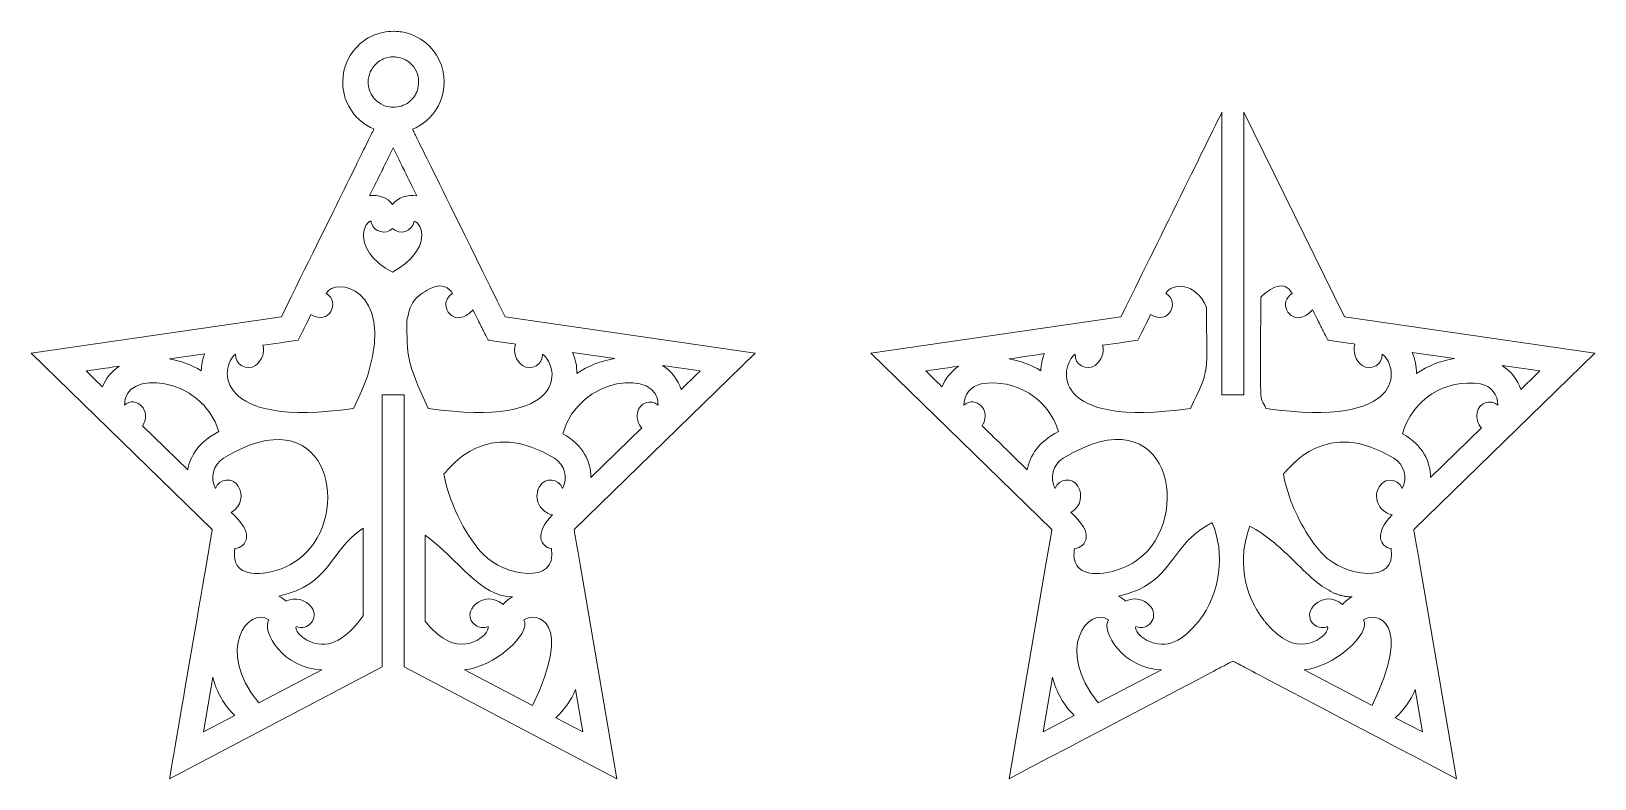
# Model space of a CAD drawing. Header units: inches. Extents: x 223 to 439, y -357 to -254.
import ezdxf

# ---------------------------------------------------------------- set-up
doc = ezdxf.new("R2010")
doc.units = ezdxf.units.IN
doc.header["$MEASUREMENT"] = 0
doc.layers.add('_U+0421_U+043B_U+043E_U+0439 1', color=7, linetype='Continuous')

msp = doc.modelspace()

# ---------------------------------------------------------------- linework, layer by layer
at = {"layer": '_U+0421_U+043B_U+043E_U+0439 1', "color": 1, "lineweight": 5, "true_color": 0xff0000}
for points, knots in [([(298.75, -327.44), (297.88, -322.36), (297.98, -322.96), (297.92, -322.62), (297.92, -322.62), (322.91, -298.26), (322.91, -298.26), (322.91, -298.26), (288.38, -293.24), (288.38, -293.24), (276.38, -268.92), (276.56, -269.29), (275.59, -267.34), (275.6, -267.33), (275.62, -267.33), (275.63, -267.33), (276.21, -267.09), (276.76, -266.77), (277.26, -266.39), (277.32, -266.34), (277.37, -266.3), (277.42, -266.25), (277.43, -266.24), (277.44, -266.24), (277.44, -266.24), (277.61, -266.1), (277.77, -265.95), (277.92, -265.8), (279.2, -264.53), (279.98, -262.77), (279.98, -260.84), (279.98, -258.66), (278.99, -256.72), (277.44, -255.44), (276.5, -254.67), (275.36, -254.13), (274.12, -253.92), (274.05, -253.91), (273.97, -253.9), (273.9, -253.89), (273.64, -253.86), (273.37, -253.83), (273.1, -253.83), (273.06, -253.83), (273.01, -253.83), (272.97, -253.83), (272.48, -253.83), (272, -253.88), (271.53, -253.98), (270.37, -254.22), (269.31, -254.75), (268.44, -255.49), (266.92, -256.77), (265.96, -258.7), (265.96, -260.84), (265.96, -262.77), (266.74, -264.53), (268.01, -265.8), (268.1, -265.89), (268.2, -265.98), (268.3, -266.07), (268.34, -266.11), (268.39, -266.15), (268.44, -266.19), (268.45, -266.2), (268.46, -266.21), (268.47, -266.21), (269.01, -266.67), (269.62, -267.04), (270.28, -267.31), (270.17, -267.53), (270.05, -267.79), (269.9, -268.08), (269.9, -268.08), (269.68, -268.54), (269.68, -268.54), (268.21, -271.51), (265, -278.02), (257.49, -293.24), (257.49, -293.24), (222.96, -298.26), (222.96, -298.26), (222.96, -298.26), (247.95, -322.62), (247.95, -322.62), (247.95, -322.62), (242.16, -356.37), (242.05, -357.01), (242.05, -357.01), (271.43, -341.56), (271.43, -341.56), (271.43, -341.56), (271.43, -304.01), (271.43, -304.01), (271.43, -304.01), (274.43, -304.01), (274.43, -304.01), (274.43, -304.01), (274.43, -341.36), (274.43, -341.56), (274.43, -341.56), (303.82, -357.01), (303.82, -357.01), (303.82, -357.01), (298.75, -327.44), (298.75, -327.44), (298.75, -327.44), (298.75, -327.44), (298.75, -327.44)], [0, 0, 0, 0, 1, 1, 1, 2, 2, 2, 3, 3, 3, 4, 4, 4, 5, 5, 5, 6, 6, 6, 7, 7, 7, 8, 8, 8, 9, 9, 9, 10, 10, 10, 11, 11, 11, 12, 12, 12, 13, 13, 13, 14, 14, 14, 15, 15, 15, 16, 16, 16, 17, 17, 17, 18, 18, 18, 19, 19, 19, 20, 20, 20, 21, 21, 21, 22, 22, 22, 23, 23, 23, 24, 24, 24, 25, 25, 25, 26, 26, 26, 27, 27, 27, 28, 28, 28, 29, 29, 29, 30, 30, 30, 31, 31, 31, 32, 32, 32, 33, 33, 33, 34, 34, 34, 35, 35, 35, 36, 36, 36, 36]), ([(269.63, -261.86), (269.53, -261.53), (269.48, -261.19), (269.48, -260.84), (269.48, -259.86), (269.9, -258.95), (270.58, -258.31), (271.03, -257.87), (271.61, -257.56), (272.26, -257.43), (272.49, -257.38), (272.72, -257.35), (272.97, -257.35), (273.12, -257.35), (273.27, -257.37), (273.41, -257.38), (273.41, -257.38), (273.42, -257.39), (273.42, -257.39), (273.42, -257.39), (273.44, -257.39), (273.44, -257.39), (274.14, -257.48), (274.77, -257.78), (275.27, -258.22), (276, -258.86), (276.45, -259.81), (276.45, -260.84), (276.45, -261.22), (276.39, -261.6), (276.27, -261.96), (276.06, -262.6), (275.65, -263.17), (275.1, -263.6), (274.78, -263.85), (274.43, -264.03), (274.06, -264.15), (274.05, -264.15), (274.03, -264.16), (274.02, -264.16), (274.02, -264.16), (274.02, -264.15), (274.02, -264.15), (273.68, -264.26), (273.32, -264.32), (272.95, -264.32), (272.58, -264.32), (272.22, -264.26), (271.88, -264.15), (271.43, -264), (271.01, -263.76), (270.65, -263.44), (270.16, -263), (269.82, -262.46), (269.63, -261.86)], [0, 0, 0, 0, 1, 1, 1, 2, 2, 2, 3, 3, 3, 4, 4, 4, 5, 5, 5, 6, 6, 6, 7, 7, 7, 8, 8, 8, 9, 9, 9, 10, 10, 10, 11, 11, 11, 12, 12, 12, 13, 13, 13, 14, 14, 14, 15, 15, 15, 16, 16, 16, 17, 17, 17, 18, 18, 18, 18]), ([(414.69, -327.44), (413.82, -322.36), (413.92, -322.96), (413.86, -322.62), (413.86, -322.62), (438.86, -298.26), (438.86, -298.26), (438.86, -298.26), (404.32, -293.24), (404.32, -293.24), (404.32, -293.24), (390.38, -264.99), (390.38, -264.99), (390.38, -264.99), (390.38, -304.01), (390.38, -304.01), (390.38, -304.01), (387.38, -304.01), (387.38, -304.01), (387.38, -304.01), (387.38, -264.99), (387.38, -264.99), (385.72, -268.34), (376.99, -286.04), (373.43, -293.24), (373.43, -293.24), (338.9, -298.26), (338.9, -298.26), (338.9, -298.26), (363.89, -322.62), (363.89, -322.62), (363.89, -322.62), (363.82, -323.03), (363.82, -323.03), (363.82, -323.03), (363.11, -327.14), (363.11, -327.14), (363.11, -327.14), (357.99, -357.01), (357.99, -357.01), (390.12, -340.12), (386.75, -341.89), (388.88, -340.77), (390.94, -341.86), (386.45, -339.49), (419.76, -357.01), (419.76, -357.01), (414.69, -327.44), (414.69, -327.44), (414.69, -327.44), (414.69, -327.44), (414.69, -327.44)], [0, 0, 0, 0, 1, 1, 1, 2, 2, 2, 3, 3, 3, 4, 4, 4, 5, 5, 5, 6, 6, 6, 7, 7, 7, 8, 8, 8, 9, 9, 9, 10, 10, 10, 11, 11, 11, 12, 12, 12, 13, 13, 13, 14, 14, 14, 15, 15, 15, 16, 16, 16, 17, 17, 17, 17]), ([(272.93, -269.92), (274.83, -273.75), (274.08, -272.24), (276.2, -276.53), (274.92, -276.37), (273.61, -276.7), (272.85, -277.74), (272.12, -276.75), (270.89, -276.4), (269.68, -276.51), (271.83, -272.16), (271.09, -273.66), (272.93, -269.92)], [0, 0, 0, 0, 1, 1, 1, 2, 2, 2, 3, 3, 3, 4, 4, 4, 4]), ([(272.85, -287.09), (271.11, -286.17), (269.33, -284.71), (268.92, -282.8), (268.72, -282.01), (268.85, -280.92), (269.41, -280.32), (269.44, -280.29), (269.47, -280.26), (269.5, -280.24), (269.53, -280.21), (269.56, -280.19), (269.59, -280.17), (269.65, -280.12), (269.71, -280.09), (269.78, -280.07), (269.8, -280.05), (269.84, -280.05), (269.87, -280.04), (269.89, -280.16), (269.92, -280.27), (269.93, -280.32), (269.93, -280.32), (269.93, -280.32), (269.93, -280.32), (270.32, -281.53), (271.88, -281.99), (272.85, -281.04), (273.88, -282.05), (275.62, -281.46), (275.83, -280.04), (276.86, -280.24), (278.51, -283.86), (272.85, -287.09)], [0, 0, 0, 0, 1, 1, 1, 2, 2, 2, 3, 3, 3, 4, 4, 4, 5, 5, 5, 6, 6, 6, 7, 7, 7, 8, 8, 8, 9, 9, 9, 10, 10, 10, 11, 11, 11, 11]), ([(269.56, -300.73), (269.56, -301.09), (268.4, -304), (267.47, -305.89), (247.97, -308.72), (249, -300.09), (251.14, -298.4), (251.06, -299.84), (252.69, -300.79), (253.91, -299.95), (254.82, -299.31), (255.2, -298.2), (254.94, -297.18), (254.94, -297.18), (257.14, -296.86), (259.83, -296.46), (260.84, -294.42), (260.44, -295.23), (261.58, -292.92), (264.06, -294.53), (265.71, -291.16), (263.68, -290.04), (264.93, -287.6), (272.99, -289.42), (269.56, -300.73)], [0, 0, 0, 0, 1, 1, 1, 2, 2, 2, 3, 3, 3, 4, 4, 4, 5, 5, 5, 6, 6, 6, 7, 7, 7, 8, 8, 8, 8]), ([(274.83, -293.67), (275.13, -292.5), (275.3, -291.45), (276.2, -290.6), (276.85, -289.95), (277.75, -289.44), (278.62, -289.1), (279.58, -288.72), (280.66, -289.14), (281.12, -290.04), (279.22, -291.09), (280.57, -294.03), (282.62, -293.23), (283.16, -293.01), (283.61, -292.67), (283.95, -292.26), (285.47, -295.32), (285.02, -294.41), (286.04, -296.46), (286.1, -296.47), (289.74, -297.01), (289.81, -297.01), (289.47, -298.08), (289.84, -299.28), (290.8, -299.95), (292.02, -300.79), (293.65, -299.84), (293.56, -298.4), (296.01, -300.32), (297.02, -308.68), (277.78, -305.89), (274.78, -299.5), (274.83, -298.66), (274.83, -293.67)], [0, 0, 0, 0, 1, 1, 1, 2, 2, 2, 3, 3, 3, 4, 4, 4, 5, 5, 5, 6, 6, 6, 7, 7, 7, 8, 8, 8, 9, 9, 9, 10, 10, 10, 11, 11, 11, 11]), ([(367.09, -298.4), (367, -299.84), (368.64, -300.79), (369.85, -299.95), (370.77, -299.31), (371.14, -298.2), (370.89, -297.18), (370.89, -297.18), (373.09, -296.86), (375.78, -296.46), (376.79, -294.42), (376.39, -295.23), (377.53, -292.92), (380.01, -294.53), (381.65, -291.16), (379.62, -290.04), (380.42, -288.48), (383.84, -288.45), (385.24, -291.97), (385.24, -301.24), (385.81, -300.23), (383.02, -305.89), (363.52, -308.72), (364.95, -300.09), (367.09, -298.4)], [0, 0, 0, 0, 1, 1, 1, 2, 2, 2, 3, 3, 3, 4, 4, 4, 5, 5, 5, 6, 6, 6, 7, 7, 7, 8, 8, 8, 8]), ([(397.07, -290.04), (395.16, -291.09), (396.52, -294.03), (398.56, -293.23), (399.1, -293.01), (399.55, -292.67), (399.9, -292.26), (401.42, -295.32), (400.97, -294.41), (401.98, -296.46), (402.04, -296.47), (405.69, -297.01), (405.75, -297.01), (405.41, -298.08), (405.78, -299.28), (406.74, -299.95), (407.96, -300.79), (409.59, -299.84), (409.51, -298.4), (411.95, -300.32), (412.7, -308.68), (393.46, -305.89), (392.49, -303.83), (392.73, -306.54), (392.73, -290.54), (394.03, -289.27), (396.03, -288.03), (397.07, -290.04)], [0, 0, 0, 0, 1, 1, 1, 2, 2, 2, 3, 3, 3, 4, 4, 4, 5, 5, 5, 6, 6, 6, 7, 7, 7, 8, 8, 8, 9, 9, 9, 9]), ([(232.77, -302.9), (232.77, -302.89), (230.54, -300.73), (230.54, -300.72), (230.55, -300.72), (235.07, -300.06), (235.08, -300.06), (234.05, -300.76), (233.25, -301.76), (232.77, -302.9)], [0, 0, 0, 0, 1, 1, 1, 2, 2, 2, 3, 3, 3, 3]), ([(246.91, -298.34), (246.57, -299.18), (246.45, -299.92), (246.43, -300.68), (245.09, -299.89), (243.61, -299.32), (242.05, -299.05), (242.05, -299.05), (246.91, -298.34), (246.91, -298.34)], [0, 0, 0, 0, 1, 1, 1, 2, 2, 2, 3, 3, 3, 3]), ([(303.54, -299.01), (301.64, -299.31), (299.85, -300.02), (298.28, -301.07), (298.32, -300.04), (298.12, -299.09), (297.71, -298.16), (297.71, -298.16), (303.54, -299.01), (303.54, -299.01)], [0, 0, 0, 0, 1, 1, 1, 2, 2, 2, 3, 3, 3, 3]), ([(315.33, -300.72), (315.32, -300.73), (312.72, -303.26), (312.71, -303.27), (312.25, -301.92), (311.34, -300.75), (310.13, -299.97), (310.13, -299.97), (315.33, -300.72), (315.33, -300.72)], [0, 0, 0, 0, 1, 1, 1, 2, 2, 2, 3, 3, 3, 3]), ([(348.71, -302.9), (348.71, -302.89), (346.49, -300.73), (346.48, -300.72), (346.5, -300.72), (351.01, -300.06), (351.02, -300.06), (349.99, -300.76), (349.19, -301.76), (348.71, -302.9)], [0, 0, 0, 0, 1, 1, 1, 2, 2, 2, 3, 3, 3, 3]), ([(362.86, -298.34), (362.52, -299.18), (362.39, -299.92), (362.37, -300.68), (361.03, -299.89), (359.55, -299.32), (357.99, -299.05), (358, -299.05), (362.85, -298.34), (362.86, -298.34)], [0, 0, 0, 0, 1, 1, 1, 2, 2, 2, 3, 3, 3, 3]), ([(419.48, -299.01), (417.58, -299.31), (415.79, -300.02), (414.23, -301.07), (414.26, -300.04), (414.07, -299.09), (413.66, -298.16), (413.66, -298.16), (419.48, -299.01), (419.48, -299.01)], [0, 0, 0, 0, 1, 1, 1, 2, 2, 2, 3, 3, 3, 3]), ([(431.27, -300.72), (431.26, -300.73), (428.67, -303.26), (428.66, -303.27), (428.19, -301.92), (427.28, -300.75), (426.07, -299.97), (426.07, -299.97), (431.27, -300.72), (431.27, -300.72)], [0, 0, 0, 0, 1, 1, 1, 2, 2, 2, 3, 3, 3, 3]), ([(244.56, -314.39), (244.56, -314.39), (238.3, -308.29), (238.3, -308.29), (239.72, -306.23), (237.44, -304.03), (235.81, -305.43), (235.64, -300.44), (246.5, -301.33), (248.87, -309.1), (246.16, -310.43), (244.88, -312.41), (244.56, -314.39)], [0, 0, 0, 0, 1, 1, 1, 2, 2, 2, 3, 3, 3, 4, 4, 4, 4]), ([(309.53, -305.43), (308.52, -304.56), (306.89, -305.12), (306.66, -306.48), (306.52, -307.27), (306.76, -308.03), (307.26, -308.59), (307.26, -308.59), (300.23, -315.44), (300.23, -315.44), (300.24, -313.26), (299.16, -310.96), (296.38, -309.39), (298.56, -301.35), (309.7, -300.38), (309.53, -305.43)], [0, 0, 0, 0, 1, 1, 1, 2, 2, 2, 3, 3, 3, 4, 4, 4, 5, 5, 5, 5]), ([(360.5, -314.39), (360.5, -314.39), (360.38, -314.27), (360.16, -314.06), (360.14, -314.04), (360.12, -314.01), (360.09, -313.99), (359.99, -313.88), (359.87, -313.76), (359.73, -313.64), (359.7, -313.61), (359.67, -313.57), (359.63, -313.54), (357.91, -311.86), (354.26, -308.3), (354.25, -308.29), (354.29, -308.24), (354.32, -308.18), (354.35, -308.12), (354.42, -308), (354.48, -307.89), (354.52, -307.77), (354.55, -307.71), (354.56, -307.66), (354.58, -307.6), (354.83, -306.79), (354.6, -306.03), (354.13, -305.55), (353.53, -304.92), (352.56, -304.74), (351.75, -305.43), (351.71, -304.03), (352.7, -302.77), (354.12, -302.52), (358.88, -301.69), (363.44, -304.59), (364.81, -309.1), (362.11, -310.43), (360.82, -312.41), (360.5, -314.39)], [0, 0, 0, 0, 1, 1, 1, 2, 2, 2, 3, 3, 3, 4, 4, 4, 5, 5, 5, 6, 6, 6, 7, 7, 7, 8, 8, 8, 9, 9, 9, 10, 10, 10, 11, 11, 11, 12, 12, 12, 13, 13, 13, 13]), ([(423.1, -302.52), (424.53, -302.77), (425.52, -304.03), (425.47, -305.43), (424.47, -304.56), (422.83, -305.12), (422.6, -306.48), (422.46, -307.27), (422.71, -308.03), (423.2, -308.59), (423.2, -308.59), (416.18, -315.44), (416.18, -315.44), (416.18, -313.26), (415.11, -310.96), (412.33, -309.39), (413.59, -304.71), (418.24, -301.68), (423.1, -302.52)], [0, 0, 0, 0, 1, 1, 1, 2, 2, 2, 3, 3, 3, 4, 4, 4, 5, 5, 5, 6, 6, 6, 6]), ([(251.02, -326.42), (251.02, -326.42), (251.02, -326.42), (251.02, -326.42), (250.98, -326.08), (251, -325.69), (251.08, -325.25), (251.89, -325.2), (252.57, -324.59), (252.7, -323.75), (252.9, -322.41), (251.1, -320.76), (250.58, -320.26), (251.99, -319.41), (252.25, -317.79), (251.54, -316.63), (250.77, -315.37), (248.89, -315.57), (248.38, -316.94), (247.63, -315.52), (248.06, -313.67), (249.52, -312.77), (263.61, -304.11), (267.14, -319.44), (260.98, -325.74), (258.4, -328.48), (253.83, -329.3), (252.13, -328.25), (252.12, -328.25), (252.12, -328.25), (252.12, -328.25), (251.88, -328.11), (251.6, -327.87), (251.45, -327.64), (251.45, -327.64), (251.45, -327.64), (251.45, -327.64), (251.36, -327.53), (251.3, -327.42), (251.24, -327.29), (251.24, -327.29), (251.24, -327.29), (251.24, -327.29), (251.12, -327.04), (251.04, -326.75), (251.02, -326.42)], [0, 0, 0, 0, 1, 1, 1, 2, 2, 2, 3, 3, 3, 4, 4, 4, 5, 5, 5, 6, 6, 6, 7, 7, 7, 8, 8, 8, 9, 9, 9, 10, 10, 10, 11, 11, 11, 12, 12, 12, 13, 13, 13, 14, 14, 14, 15, 15, 15, 15]), ([(366.96, -326.42), (366.96, -326.42), (366.96, -326.42), (366.96, -326.42), (366.93, -326.08), (366.95, -325.69), (367.02, -325.25), (367.83, -325.2), (368.52, -324.59), (368.65, -323.75), (368.85, -322.41), (367.04, -320.76), (366.53, -320.26), (367.94, -319.41), (368.2, -317.79), (367.48, -316.63), (366.71, -315.37), (364.84, -315.57), (364.33, -316.94), (363.57, -315.52), (364, -313.67), (365.46, -312.77), (380.31, -303.65), (383.47, -321.12), (375.76, -326.77), (373.83, -328.2), (370.26, -329.26), (368.31, -328.37), (368.23, -328.33), (368.14, -328.29), (368.07, -328.25), (368.07, -328.25), (368.07, -328.25), (368.07, -328.25), (367.99, -328.2), (367.92, -328.15), (367.85, -328.1), (367.74, -328.02), (367.65, -327.94), (367.56, -327.84), (367.5, -327.78), (367.44, -327.71), (367.39, -327.64), (367.39, -327.64), (367.39, -327.64), (367.39, -327.64), (367.32, -327.53), (367.25, -327.42), (367.19, -327.29), (367.19, -327.29), (367.19, -327.29), (367.19, -327.29), (367.07, -327.04), (366.99, -326.75), (366.96, -326.42)], [0, 0, 0, 0, 1, 1, 1, 2, 2, 2, 3, 3, 3, 4, 4, 4, 5, 5, 5, 6, 6, 6, 7, 7, 7, 8, 8, 8, 9, 9, 9, 10, 10, 10, 11, 11, 11, 12, 12, 12, 13, 13, 13, 14, 14, 14, 15, 15, 15, 16, 16, 16, 17, 17, 17, 18, 18, 18, 18]), ([(294.79, -325.24), (295.67, -330.37), (288.23, -328.98), (285.4, -326.08), (283.46, -324.07), (280.7, -319.47), (279.93, -314.94), (280.77, -314.11), (285.82, -307), (295.19, -312.77), (296.63, -313.66), (297.09, -315.49), (296.32, -316.94), (295.81, -315.57), (293.94, -315.37), (293.17, -316.63), (293.05, -316.81), (292.95, -317.06), (292.88, -317.28), (292.87, -317.34), (292.85, -317.4), (292.84, -317.46), (292.68, -318.22), (292.86, -319.06), (293.44, -319.71), (293.79, -320.09), (294.28, -320.41), (294.93, -320.6), (292.37, -323.17), (293.27, -325.02), (294.79, -325.24)], [0, 0, 0, 0, 1, 1, 1, 2, 2, 2, 3, 3, 3, 4, 4, 4, 5, 5, 5, 6, 6, 6, 7, 7, 7, 8, 8, 8, 9, 9, 9, 10, 10, 10, 10]), ([(410.73, -325.24), (411.62, -330.37), (404.17, -328.98), (401.34, -326.08), (400.64, -325.35), (400.08, -324.57), (399.54, -323.78), (397.98, -321.44), (396.42, -318.17), (395.87, -314.94), (396.71, -314.11), (401.76, -307), (411.13, -312.77), (412.58, -313.66), (413.04, -315.49), (412.27, -316.94), (411.71, -315.45), (409.35, -315.19), (408.78, -317.46), (408.63, -318.22), (408.81, -319.06), (409.38, -319.71), (409.73, -320.09), (410.22, -320.41), (410.88, -320.6), (408.31, -323.17), (409.22, -325.02), (410.73, -325.24)], [0, 0, 0, 0, 1, 1, 1, 2, 2, 2, 3, 3, 3, 4, 4, 4, 5, 5, 5, 6, 6, 6, 7, 7, 7, 8, 8, 8, 9, 9, 9, 9]), ([(384.14, -335.3), (384.13, -335.3), (384.13, -335.3), (384.13, -335.31), (382.09, -337.79), (379.84, -339.36), (376.98, -337.87), (376.98, -337.87), (376.97, -337.87), (376.97, -337.87), (376.88, -337.82), (376.79, -337.76), (376.7, -337.71), (376.7, -337.71), (376.7, -337.71), (376.7, -337.71), (376.45, -337.54), (376.37, -337.49), (376.11, -337.26), (376.11, -337.26), (376.1, -337.26), (376.1, -337.26), (375.78, -336.95), (375.33, -336.43), (375.49, -336.01), (377.13, -336.71), (378.66, -334.79), (377.6, -333.35), (377.54, -333.26), (377.46, -333.17), (377.38, -333.08), (376.59, -332.22), (375.25, -331.92), (374.11, -332.49), (373.8, -332.22), (373.44, -331.99), (373.09, -331.81), (379.02, -330.45), (379.75, -327.31), (382.44, -324.4), (382.61, -324.21), (382.63, -324.19), (382.78, -324.04), (383.1, -323.71), (383.7, -323.17), (384.32, -322.71), (384.51, -322.57), (384.81, -322.37), (385.09, -322.19), (385.13, -322.17), (385.43, -321.99), (385.47, -321.97), (385.58, -321.9), (385.8, -321.78), (385.88, -321.74), (385.92, -321.71), (385.97, -321.69), (386.01, -321.67), (387.85, -325.86), (387.23, -331.4), (384.14, -335.3)], [0, 0, 0, 0, 1, 1, 1, 2, 2, 2, 3, 3, 3, 4, 4, 4, 5, 5, 5, 6, 6, 6, 7, 7, 7, 8, 8, 8, 9, 9, 9, 10, 10, 10, 11, 11, 11, 12, 12, 12, 13, 13, 13, 14, 14, 14, 15, 15, 15, 16, 16, 16, 17, 17, 17, 18, 18, 18, 19, 19, 19, 20, 20, 20, 20]), ([(268.79, -334.49), (268.6, -334.77), (268.4, -335.05), (268.19, -335.3), (268.19, -335.3), (268.19, -335.3), (268.19, -335.31), (266.26, -337.77), (263.76, -339.39), (261.03, -337.87), (261.03, -337.87), (261.03, -337.87), (261.03, -337.87), (260.94, -337.82), (260.84, -337.77), (260.76, -337.71), (260.76, -337.71), (260.75, -337.71), (260.75, -337.71), (260.56, -337.59), (260.34, -337.43), (260.16, -337.26), (260.16, -337.26), (260.16, -337.26), (260.16, -337.26), (259.83, -336.97), (259.39, -336.42), (259.54, -336.01), (261.19, -336.71), (262.72, -334.79), (261.66, -333.35), (260.85, -332.24), (259.38, -331.89), (258.17, -332.49), (257.86, -332.22), (257.5, -331.99), (257.15, -331.81), (264.44, -330.13), (263.96, -325.65), (268.79, -322.42), (268.79, -322.42), (268.79, -334.49), (268.79, -334.49)], [0, 0, 0, 0, 1, 1, 1, 2, 2, 2, 3, 3, 3, 4, 4, 4, 5, 5, 5, 6, 6, 6, 7, 7, 7, 8, 8, 8, 9, 9, 9, 10, 10, 10, 11, 11, 11, 12, 12, 12, 13, 13, 13, 14, 14, 14, 14]), ([(279.17, -337.13), (278.51, -336.58), (277.9, -335.97), (277.35, -335.29), (277.35, -335.29), (277.35, -323.41), (277.35, -323.41), (281.91, -326.68), (284.89, -331.91), (289.4, -331.91), (288.72, -332.3), (288.4, -332.6), (288.1, -332.97), (285.46, -330.65), (281.98, -334.12), (284.28, -335.81), (284.8, -336.19), (285.47, -336.25), (286.03, -336.01), (286.33, -337.16), (282.68, -340.12), (279.17, -337.13)], [0, 0, 0, 0, 1, 1, 1, 2, 2, 2, 3, 3, 3, 4, 4, 4, 5, 5, 5, 6, 6, 6, 7, 7, 7, 7]), ([(395.12, -337.13), (394.96, -337), (394.68, -336.76), (394.55, -336.63), (394.29, -336.39), (394.09, -336.19), (393.76, -335.83), (393.69, -335.76), (393.54, -335.6), (393.39, -335.4), (393.3, -335.3), (393.22, -335.2), (393.14, -335.1), (390.33, -331.53), (389.5, -326.57), (391.24, -322.15), (393.4, -323.28), (395.24, -324.92), (396.97, -326.61), (398.09, -327.7), (399.14, -328.76), (400.21, -329.65), (400.33, -329.75), (400.45, -329.85), (400.57, -329.95), (401.38, -330.59), (402.21, -331.12), (403.08, -331.47), (403.14, -331.49), (403.21, -331.52), (403.27, -331.54), (403.43, -331.6), (403.58, -331.65), (403.73, -331.69), (403.79, -331.7), (403.84, -331.72), (403.89, -331.73), (404, -331.76), (404.11, -331.78), (404.22, -331.81), (404.29, -331.82), (404.37, -331.83), (404.44, -331.84), (404.73, -331.89), (405.03, -331.91), (405.34, -331.91), (404.66, -332.3), (404.34, -332.6), (404.04, -332.97), (401.41, -330.65), (397.92, -334.12), (400.22, -335.81), (400.75, -336.19), (401.41, -336.25), (401.97, -336.01), (402.27, -337.16), (398.62, -340.12), (395.12, -337.13)], [0, 0, 0, 0, 1, 1, 1, 2, 2, 2, 3, 3, 3, 4, 4, 4, 5, 5, 5, 6, 6, 6, 7, 7, 7, 8, 8, 8, 9, 9, 9, 10, 10, 10, 11, 11, 11, 12, 12, 12, 13, 13, 13, 14, 14, 14, 15, 15, 15, 16, 16, 16, 17, 17, 17, 18, 18, 18, 19, 19, 19, 19]), ([(254.36, -346.55), (248.26, -339.07), (253.02, -333.21), (255.76, -335.08), (254.71, -336.68), (257.81, -341.88), (263.08, -341.97), (263.08, -341.97), (254.36, -346.55), (254.36, -346.55)], [0, 0, 0, 0, 1, 1, 1, 2, 2, 2, 3, 3, 3, 3]), ([(292.16, -346.9), (292.16, -346.9), (292.16, -346.89), (292.16, -346.89), (292.16, -346.89), (282.78, -341.96), (282.78, -341.96), (286.67, -341.75), (292.17, -336.91), (290.97, -335.08), (292.7, -333.9), (297.95, -335.15), (292.16, -346.9)], [0, 0, 0, 0, 1, 1, 1, 2, 2, 2, 3, 3, 3, 4, 4, 4, 4]), ([(370.3, -346.55), (364.2, -339.07), (368.96, -333.21), (371.7, -335.08), (370.66, -336.68), (373.76, -341.88), (379.02, -341.97), (379.02, -341.97), (370.3, -346.55), (370.3, -346.55)], [0, 0, 0, 0, 1, 1, 1, 2, 2, 2, 3, 3, 3, 3]), ([(408.1, -346.9), (408.1, -346.9), (408.1, -346.89), (408.1, -346.89), (408.1, -346.89), (398.72, -341.96), (398.72, -341.96), (402.62, -341.75), (408.12, -336.91), (406.92, -335.08), (408.64, -333.9), (413.89, -335.15), (408.1, -346.9)], [0, 0, 0, 0, 1, 1, 1, 2, 2, 2, 3, 3, 3, 4, 4, 4, 4]), ([(246.73, -350.56), (246.73, -350.56), (248.03, -343), (248.03, -343), (248.54, -345.03), (249.57, -346.85), (251.05, -348.29), (251.05, -348.29), (246.73, -350.56), (246.73, -350.56)], [0, 0, 0, 0, 1, 1, 1, 2, 2, 2, 3, 3, 3, 3]), ([(362.68, -350.56), (362.68, -350.56), (363.97, -343), (363.97, -343), (364.48, -345.03), (365.52, -346.85), (366.99, -348.29), (366.99, -348.29), (362.68, -350.56), (362.68, -350.56)], [0, 0, 0, 0, 1, 1, 1, 2, 2, 2, 3, 3, 3, 3]), ([(299.13, -350.56), (299.13, -350.56), (295.38, -348.59), (295.38, -348.59), (296.54, -347.51), (297.49, -346.22), (298.13, -344.71), (298.13, -344.71), (299.13, -350.56), (299.13, -350.56)], [0, 0, 0, 0, 1, 1, 1, 2, 2, 2, 3, 3, 3, 3]), ([(415.08, -350.56), (415.08, -350.56), (411.32, -348.59), (411.32, -348.59), (412.49, -347.51), (413.43, -346.22), (414.08, -344.71), (414.08, -344.71), (415.08, -350.56), (415.08, -350.56)], [0, 0, 0, 0, 1, 1, 1, 2, 2, 2, 3, 3, 3, 3])]:
    msp.add_open_spline(points, degree=3, knots=knots, dxfattribs=at)

doc.saveas('drawing.dxf')
